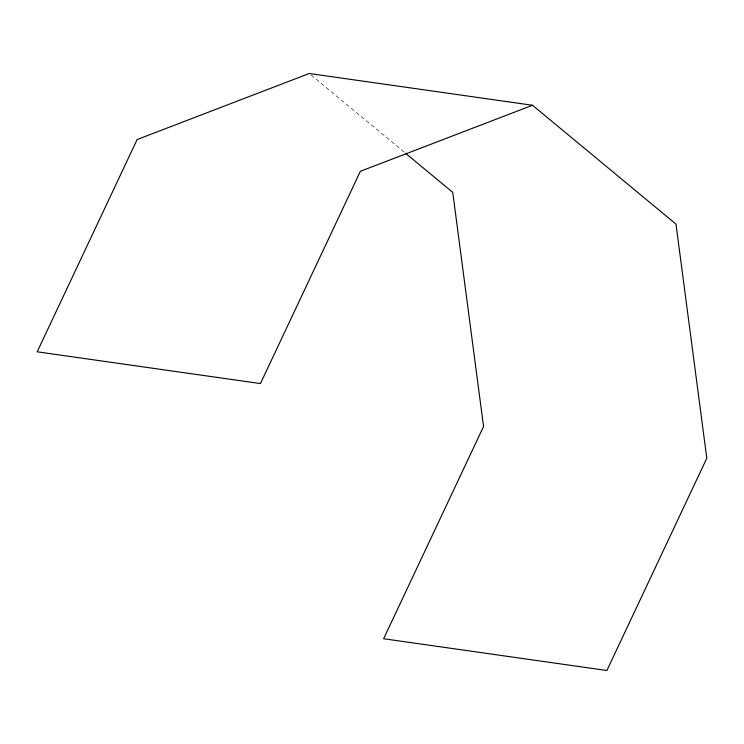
<?xml version="1.0" encoding="UTF-8"?>
<svg xmlns="http://www.w3.org/2000/svg" width="744" height="744" viewBox="0 0 744 744"><rect width="100%" height="100%" fill="white"/><g stroke="black" fill="none" stroke-linecap="round" stroke-linejoin="round"><path stroke-width="0.56" stroke-dasharray="3.72 2.79" d="M311.029 74.977L404.615 152.483"/><path stroke-width="1.12" d="M532.49 105.257L360.366 171.306L260.447 383.569L37.2 351.81L137.119 139.547L309.244 73.498L532.49 105.257L675.989 224.111L706.8 458.239L606.881 670.502L383.634 638.743L483.554 426.479L452.743 192.352L405.499 153.227"/></g></svg>
